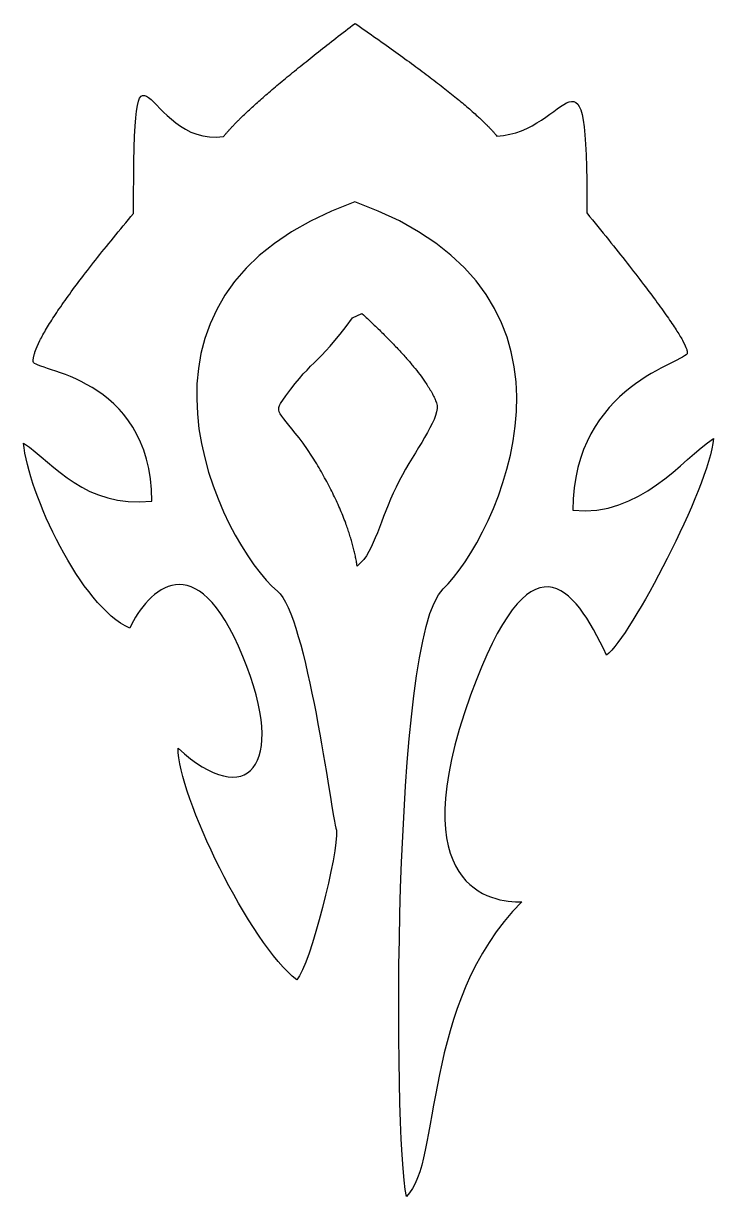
# Model space of a CAD drawing. Header units: millimetres. Extents: x -2.54 to 2.54, y 85.76 to 94.39.
import ezdxf

# ---------------------------------------------------------------- set-up
doc = ezdxf.new("R2010")
doc.units = ezdxf.units.MM
doc.layers.get('0').update_dxf_attribs({"linetype": 'CONTINUOUS'})

msp = doc.modelspace()

# ---------------------------------------------------------------- linework, layer by layer
for p, q in [((-0.1198, 92.2241), (-0.05, 92.2571)), ((-0.0365, 90.4459), (-0.0849, 90.3978))]:
    msp.add_line(p, q)
for points, degree in [([(-1.0684, 93.5591), (-0.8703, 93.8043), (-0.101, 94.3907)], 2), ([(-0.101, 94.3907), (0.7449, 93.8078), (0.943, 93.5626)], 2), ([(-1.7313, 92.9927), (-1.7291, 94.599), (-1.658, 93.4712), (-1.0684, 93.5591)], 3), ([(0.943, 93.5626), (1.4764, 93.583), (1.6085, 94.4008), (1.6059, 92.9962)], 3), ([(-0.1022, 93.0775), (-2.0225, 92.3968), (-1.0831, 90.5539), (-0.6725, 90.2149)], 3), ([(0.5467, 90.2302), (0.9335, 90.596), (1.818, 92.3968), (-0.1022, 93.0775)], 3), ([(-2.4705, 91.9031), (-2.4705, 92.1123), (-1.7313, 92.9927)], 2), ([(1.6059, 92.9962), (2.3451, 92.0895), (2.3451, 91.9675)], 2), ([(-0.6489, 91.5942), (-0.4268, 91.9218), (-0.3865, 91.8578), (-0.1198, 92.2241)], 3), ([(-0.05, 92.2571), (0.4152, 91.8278), (0.4989, 91.5992)], 2), ([(2.3451, 91.9675), (2.3451, 91.8964), (1.5069, 91.7389), (1.5018, 90.8093)], 3), ([(-1.5967, 90.8769), (-1.6018, 91.8065), (-2.4705, 91.832), (-2.4705, 91.9031)], 3), ([(-0.3829, 91.1497), (-0.5737, 91.4676), (-0.7059, 91.51), (-0.6489, 91.5942)], 3), ([(0.4989, 91.5992), (0.5345, 91.502), (0.3687, 91.2894), (0.2477, 91.0709)], 3), ([(1.5018, 90.8093), (1.9996, 90.7585), (2.3044, 91.1801), (2.5381, 91.3376)], 3), ([(2.5381, 91.3376), (2.5025, 90.9668), (1.9285, 89.8847), (1.7507, 89.7425)], 3), ([(-1.7592, 89.9422), (-2.1203, 90.1006), (-2.506, 90.9328), (-2.5416, 91.3036)], 3), ([(-2.5416, 91.3036), (-2.3079, 91.1462), (-2.0945, 90.8261), (-1.5967, 90.8769)], 3), ([(-0.0849, 90.3978), (-0.1391, 90.7432), (-0.3829, 91.1497)], 2), ([(0.2477, 91.0709), (0.113, 90.8277), (0.0679, 90.5915), (-0.0365, 90.4459)], 3), ([(-0.9262, 89.7339), (-1.2745, 90.5807), (-1.625, 90.2226), (-1.7592, 89.9422)], 3), ([(-0.6725, 90.2149), (-0.4553, 90.0357), (-0.2762, 88.5754), (-0.2381, 88.4547)], 3), ([(0.2775, 85.7598), (0.181, 86.2093), (0.1708, 89.8746), (0.5467, 90.2302)], 3), ([(1.7507, 89.7425), (1.5069, 90.2708), (1.1868, 90.6518), (0.7499, 89.4478)], 3), ([(-1.4037, 89.0583), (-0.9011, 88.5995), (-0.588, 88.9119), (-0.9262, 89.7339)], 3), ([(0.7499, 89.4478), (0.2344, 88.027), (0.9074, 87.9188), (1.1259, 87.9289)], 3), ([(-0.5303, 87.3549), (-0.871, 87.6124), (-1.4091, 88.7214), (-1.4037, 89.0583)], 3), ([(-0.2381, 88.4547), (-0.2229, 88.2934), (-0.4272, 87.4652), (-0.5303, 87.3549)], 3), ([(1.1259, 87.9289), (0.3791, 87.1746), (0.5417, 86.0188), (0.2775, 85.7598)], 3)]:
    msp.add_open_spline(points, degree=degree)

doc.saveas('drawing.dxf')
